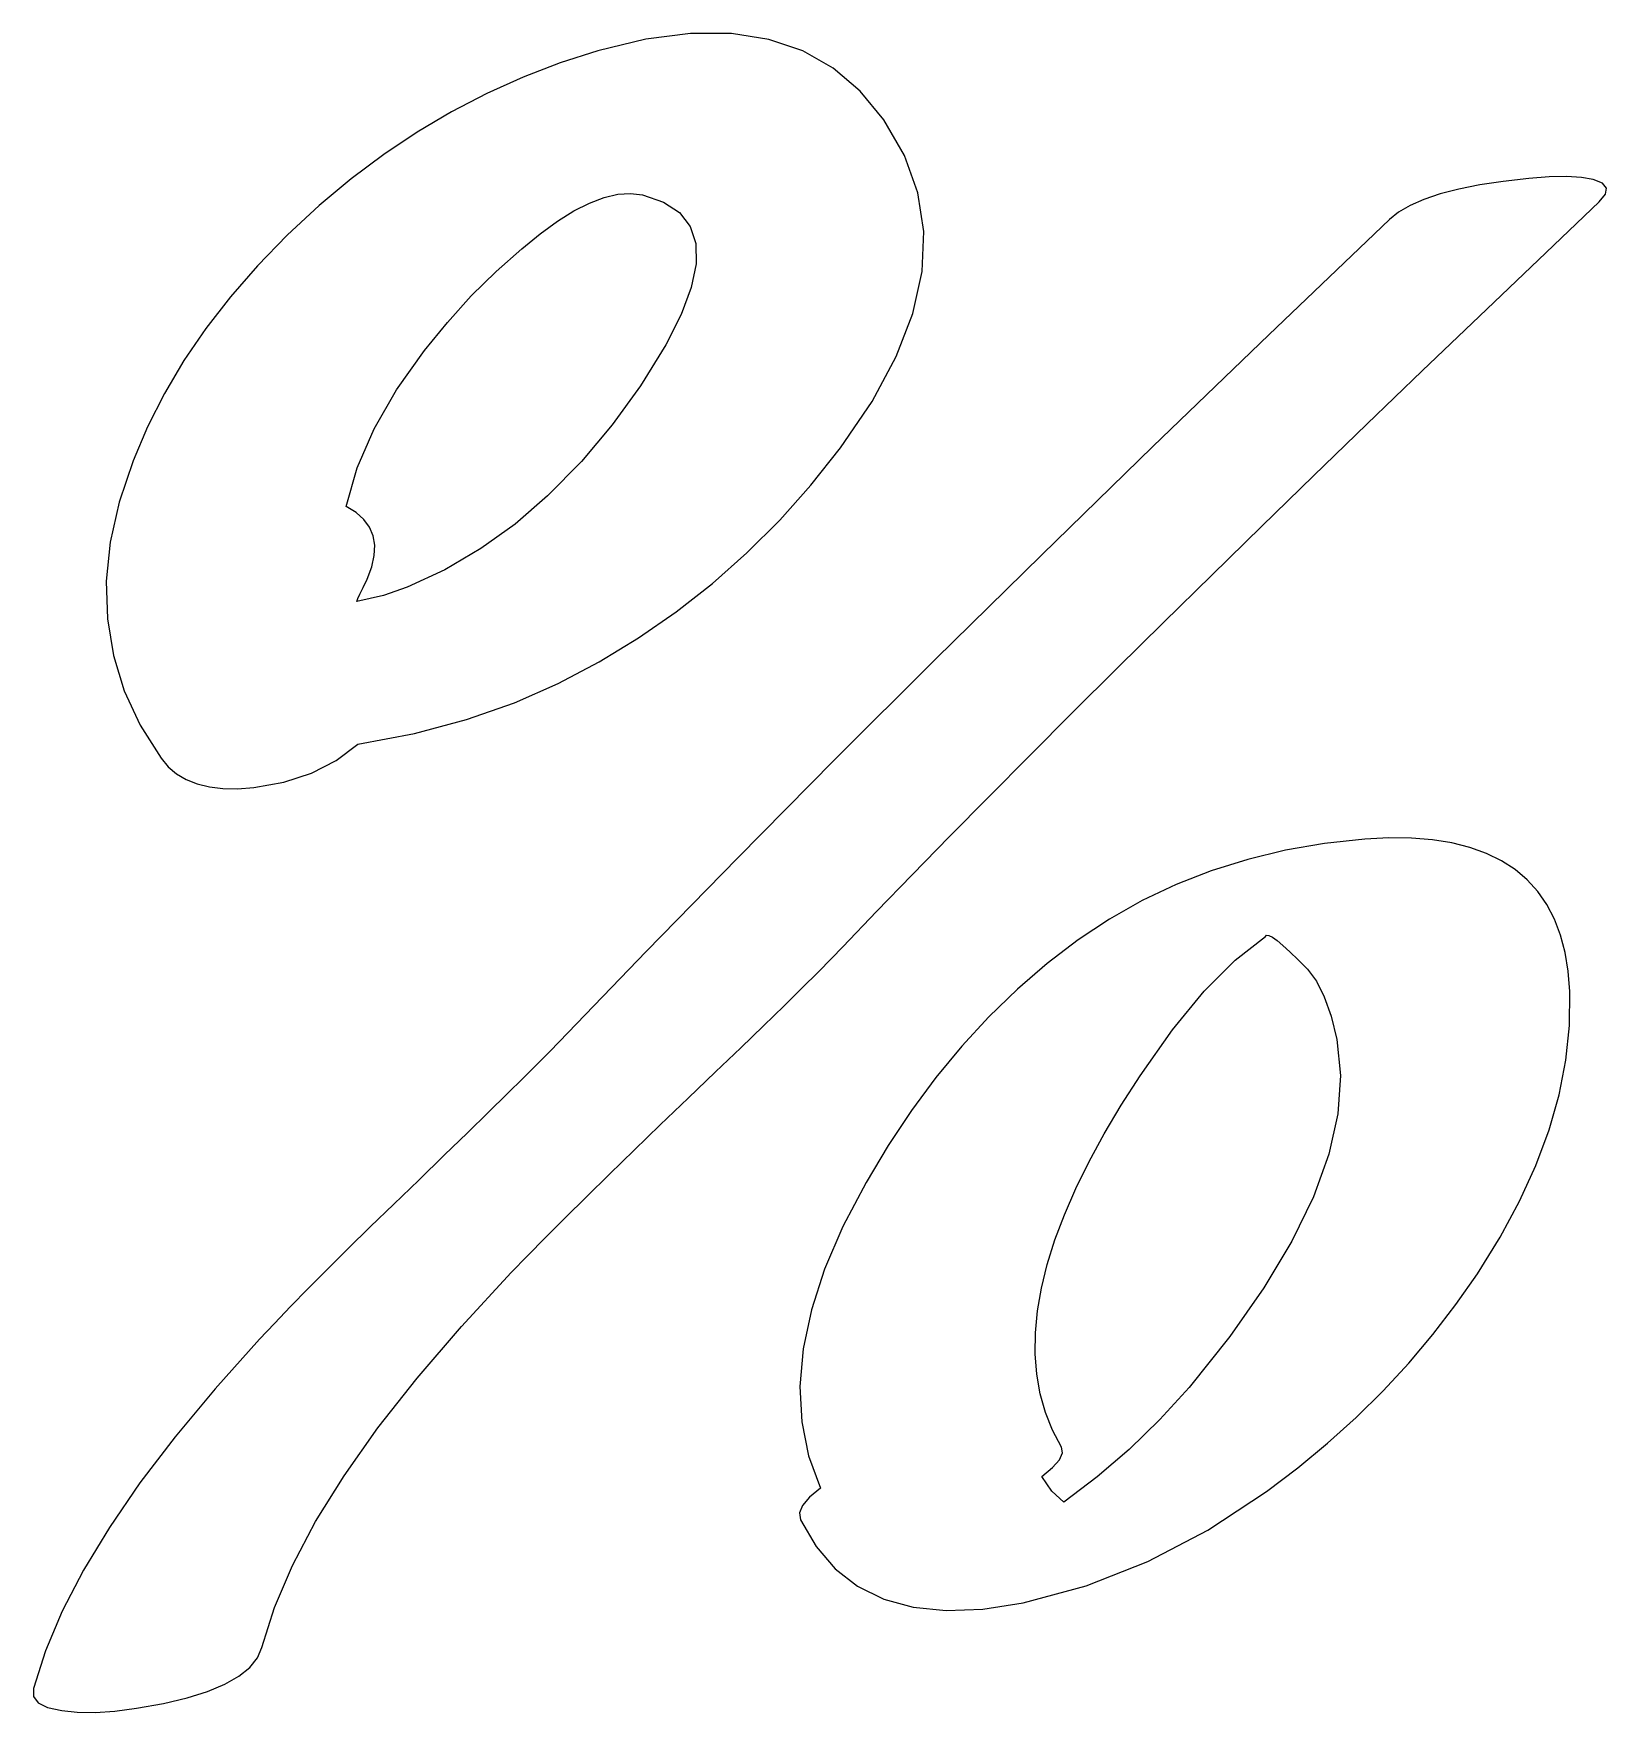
# Model space of a CAD drawing. Extents: x 0 to 18.7, y 0 to 19.9.
import ezdxf

# ---------------------------------------------------------------- set-up
doc = ezdxf.new("R2010")
doc.units = 0
doc.layers.get('0').update_dxf_attribs({"linetype": 'CONTINUOUS'})

msp = doc.modelspace()

# ---------------------------------------------------------------- linework, layer by layer
at = {"color": 0}
for p, q in [((7.8055, 19.9124), (7.27772, 19.8444)), ((8.29161, 19.9122), (7.8055, 19.9124)), ((8.73611, 19.8438), (8.29161, 19.9122)), ((6.70833, 19.7083), (6.25868, 19.5643)), ((7.27772, 19.8444), (6.70833, 19.7083)), ((9.13889, 19.7074), (8.73611, 19.8438)), ((9.5, 19.5026), (9.13889, 19.7074)), ((6.25868, 19.5643), (5.81944, 19.3958)), ((5.81944, 19.3958), (5.39063, 19.2032)), ((9.81944, 19.2299), (9.5, 19.5026)), ((5.39063, 19.2032), (4.97222, 18.9861)), ((10.0972, 18.8889), (9.81944, 19.2299)), ((4.97222, 18.9861), (4.56418, 18.7449)), ((4.56418, 18.7449), (4.16661, 18.4792)), ((10.3444, 18.4667), (10.0972, 18.8889)), ((4.16661, 18.4792), (3.77946, 18.1893)), ((10.5026, 18.0261), (10.3444, 18.4667)), ((3.77946, 18.1893), (3.40278, 17.875)), ((17.1675, 18.1172), (16.9186, 18.0675)), ((17.4447, 18.1594), (17.1675, 18.1172)), ((17.75, 18.1944), (17.4447, 18.1594)), ((17.9904, 18.2144), (17.75, 18.1944)), ((18.1979, 18.2188), (17.9904, 18.2144)), ((18.3724, 18.2075), (18.1979, 18.2188)), ((18.5139, 18.1806), (18.3724, 18.2075)), ((18.6224, 18.1383), (18.5139, 18.1806)), ((18.6701, 18.0803), (18.6224, 18.1383)), ((6.60764, 17.9028), (6.78103, 17.9688)), ((6.78103, 17.9688), (6.94358, 18.0069)), ((6.94358, 18.0069), (7.09526, 18.0174)), ((7.09526, 18.0174), (7.23611, 18)), ((7.23611, 18), (7.48654, 17.9144)), ((10.5718, 17.5674), (10.5026, 18.0261)), ((16.5054, 17.946), (16.3411, 17.8742)), ((16.6979, 18.0104), (16.5054, 17.946)), ((16.9186, 18.0675), (16.6979, 18.0104)), ((17.8631, 17.2311), (18.5833, 17.9167)), ((18.5833, 17.9167), (18.6571, 18.0064)), ((18.6571, 18.0064), (18.6701, 18.0803)), ((3.40278, 17.875), (3.02192, 17.5208)), ((6.22831, 17.6875), (6.42339, 17.809)), ((6.42339, 17.809), (6.60764, 17.9028)), ((7.48654, 17.9144), (7.67535, 17.79)), ((7.67535, 17.79), (7.80251, 17.6262)), ((16.2051, 17.7949), (16.0972, 17.7083)), ((16.3411, 17.8742), (16.2051, 17.7949)), ((3.02192, 17.5208), (2.67101, 17.1597)), ((5.80556, 17.3611), (6.02235, 17.5382)), ((6.02235, 17.5382), (6.22831, 17.6875)), ((7.80251, 17.6262), (7.86806, 17.4236)), ((10.5521, 17.0904), (10.5718, 17.5674)), ((16.0972, 17.7083), (14.6642, 16.3407)), ((5.49908, 17.0929), (5.80556, 17.3611)), ((7.86806, 17.4236), (7.87196, 17.1818)), ((2.67101, 17.1597), (2.35004, 16.7917)), ((7.87196, 17.1818), (7.81424, 16.9011)), ((17.164, 16.5633), (17.8631, 17.2311)), ((5.20481, 16.8021), (5.49908, 17.0929)), ((10.4434, 16.5951), (10.5521, 17.0904)), ((2.35004, 16.7917), (2.05903, 16.4167)), ((4.92269, 16.4887), (5.20481, 16.8021)), ((7.81424, 16.9011), (7.69488, 16.5811)), ((7.69488, 16.5811), (7.51389, 16.2222)), ((10.2457, 16.0817), (10.4434, 16.5951)), ((16.4863, 15.9135), (17.164, 16.5633)), ((2.05903, 16.4167), (1.79796, 16.0347)), ((4.65278, 16.1528), (4.92269, 16.4887)), ((14.6642, 16.3407), (13.289, 15.0157)), ((4.31858, 15.6883), (4.65278, 16.1528)), ((7.51389, 16.2222), (7.21268, 15.7353)), ((1.79796, 16.0347), (1.56685, 15.6458)), ((9.95899, 15.55), (10.2457, 16.0817)), ((7.21268, 15.7353), (6.87847, 15.2743)), ((15.8299, 15.2813), (16.4863, 15.9135)), ((1.56685, 15.6458), (1.36567, 15.25)), ((4.05208, 15.2257), (4.31858, 15.6883)), ((9.58333, 15), (9.95899, 15.55)), ((1.36567, 15.25), (1.19444, 14.8472)), ((3.85325, 14.7647), (4.05208, 15.2257)), ((6.87847, 15.2743), (6.51129, 14.8394)), ((15.1946, 14.6669), (15.8299, 15.2813)), ((9.23329, 14.5585), (9.58333, 15)), ((13.289, 15.0157), (11.9715, 13.7331)), ((1.19444, 14.8472), (1.02951, 14.3576)), ((3.72222, 14.3056), (3.85325, 14.7647)), ((6.51129, 14.8394), (6.11111, 14.4306)), ((8.86372, 14.1433), (9.23329, 14.5585)), ((14.5807, 14.0703), (15.1946, 14.6669)), ((1.02951, 14.3576), (0.923611, 13.882)), ((6.11111, 14.4306), (5.72569, 14.0972)), ((3.83854, 14.2344), (3.72222, 14.3056)), ((3.93056, 14.1528), (3.83854, 14.2344)), ((3.99826, 14.0608), (3.93056, 14.1528)), ((8.47461, 13.7546), (8.86372, 14.1433)), ((4.04167, 13.9583), (3.99826, 14.0608)), ((4.06076, 13.8455), (4.04167, 13.9583)), ((5.72569, 14.0972), (5.31944, 13.8056)), ((13.9881, 13.4915), (14.5807, 14.0703)), ((0.923611, 13.882), (0.876736, 13.4202)), ((4.05556, 13.7223), (4.06076, 13.8455)), ((5.31944, 13.8056), (4.89236, 13.5556)), ((8.06597, 13.3924), (8.47461, 13.7546)), ((3.97222, 13.4444), (4.02604, 13.5886)), ((4.02604, 13.5886), (4.05556, 13.7223)), ((4.89236, 13.5556), (4.44444, 13.3472)), ((11.9715, 13.7331), (10.7117, 12.4931)), ((0.876736, 13.4202), (0.888889, 12.9723)), ((3.88542, 13.2674), (3.92275, 13.3446)), ((3.92275, 13.3446), (3.97222, 13.4444)), ((4.44444, 13.3472), (4.16314, 13.2501)), ((7.63775, 13.0567), (8.06597, 13.3924)), ((13.4166, 12.9306), (13.9881, 13.4915)), ((4.16314, 13.2501), (3.84722, 13.1806)), ((3.84722, 13.1806), (3.86025, 13.2127)), ((3.86025, 13.2127), (3.88542, 13.2674)), ((0.888889, 12.9723), (0.960069, 12.5383)), ((7.19006, 12.7474), (7.63775, 13.0567)), ((6.72282, 12.4647), (7.19006, 12.7474)), ((12.8665, 12.3874), (13.4166, 12.9306)), ((0.960069, 12.5383), (1.09028, 12.1181)), ((6.23611, 12.2083), (6.72282, 12.4647)), ((10.7117, 12.4931), (9.50971, 11.2956)), ((12.3376, 11.862), (12.8665, 12.3874)), ((5.71789, 11.9758), (6.23611, 12.2083)), ((1.09028, 12.1181), (1.27951, 11.7119)), ((5.14931, 11.7778), (5.71789, 11.9758)), ((4.53039, 11.6146), (5.14931, 11.7778)), ((11.83, 11.3544), (12.3376, 11.862)), ((1.27951, 11.7119), (1.52778, 11.3194)), ((3.86111, 11.4861), (4.53039, 11.6146)), ((3.60157, 11.2925), (3.86111, 11.4861)), ((11.3437, 10.8646), (11.83, 11.3544)), ((1.52778, 11.3194), (1.61176, 11.2198)), ((1.61176, 11.2198), (1.71094, 11.1363)), ((3.30903, 11.1424), (3.60157, 11.2925)), ((9.50971, 11.2956), (8.3654, 10.1406)), ((1.71094, 11.1363), (1.82531, 11.0688)), ((1.82531, 11.0688), (1.95486, 11.0174)), ((1.95486, 11.0174), (2.09961, 10.982)), ((2.09961, 10.982), (2.25956, 10.9627)), ((2.25956, 10.9627), (2.43468, 10.9594)), ((2.43468, 10.9594), (2.625, 10.9722)), ((2.625, 10.9722), (2.98351, 11.0356)), ((2.98351, 11.0356), (3.30903, 11.1424)), ((10.8786, 10.3926), (11.3437, 10.8646)), ((10.4348, 9.93837), (10.8786, 10.3926)), ((15.8056, 10.3611), (15.3271, 10.3091)), ((16.0901, 10.3753), (15.8056, 10.3611)), ((16.3569, 10.3724), (16.0901, 10.3753)), ((16.6061, 10.3527), (16.3569, 10.3724)), ((16.8376, 10.316), (16.6061, 10.3527)), ((14.8637, 10.2292), (14.4156, 10.1216)), ((15.3271, 10.3091), (14.8637, 10.2292)), ((17.0515, 10.2624), (16.8376, 10.316)), ((17.2476, 10.1919), (17.0515, 10.2624)), ((17.4261, 10.1044), (17.2476, 10.1919)), ((8.3654, 10.1406), (7.27881, 9.02821)), ((13.9826, 9.98617), (13.5649, 9.82297)), ((14.4156, 10.1216), (13.9826, 9.98617)), ((17.5868, 10), (17.4261, 10.1044)), ((17.7299, 9.87869), (17.5868, 10)), ((10.0123, 9.50196), (10.4348, 9.93837)), ((13.5649, 9.82297), (13.1623, 9.632)), ((17.8553, 9.74046), (17.7299, 9.87869)), ((13.1623, 9.632), (12.775, 9.41325)), ((17.9629, 9.58529), (17.8553, 9.74046)), ((18.0529, 9.41319), (17.9629, 9.58529)), ((9.61111, 9.08333), (10.0123, 9.50196)), ((12.775, 9.41325), (12.4028, 9.16667)), ((18.1253, 9.22418), (18.0529, 9.41319)), ((12.4028, 9.16667), (12.0354, 8.88476)), ((14.2664, 8.928), (14.625, 9.20833)), ((14.625, 9.20833), (14.6389, 9.22353)), ((14.6389, 9.22353), (14.6667, 9.22049)), ((14.6667, 9.22049), (14.7083, 9.19917)), ((14.7083, 9.19917), (14.7639, 9.15967)), ((14.7639, 9.15967), (14.8333, 9.10194)), ((18.1799, 9.01824), (18.1253, 9.22418)), ((7.27881, 9.02821), (6.25, 7.95833)), ((9.47911, 8.94596), (9.61111, 9.08333)), ((14.8333, 9.10194), (14.9167, 9.02604)), ((14.9167, 9.02604), (15.0139, 8.93186)), ((18.2168, 8.79536), (18.1799, 9.01824)), ((9.13189, 8.597), (9.31939, 8.78386)), ((9.31939, 8.78386), (9.47911, 8.94596)), ((12.0354, 8.88476), (11.6832, 8.58074)), ((13.8993, 8.55908), (14.2664, 8.928)), ((15.0139, 8.93186), (15.125, 8.81944)), ((15.125, 8.81944), (15.23, 8.67888)), ((18.2361, 8.55556), (18.2168, 8.79536)), ((8.91661, 8.38542), (9.13189, 8.597)), ((11.6832, 8.58074), (11.3461, 8.25456)), ((15.23, 8.67888), (15.3229, 8.49311)), ((8.67356, 8.14908), (8.91661, 8.38542)), ((13.5234, 8.10161), (13.8993, 8.55908)), ((15.3229, 8.49311), (15.4036, 8.26221)), ((18.2311, 8.15087), (18.2361, 8.55556)), ((11.3461, 8.25456), (11.0243, 7.90625)), ((15.4036, 8.26221), (15.4722, 7.98611)), ((8.40272, 7.88803), (8.67356, 8.14908)), ((13.1389, 7.55556), (13.5234, 8.10161)), ((15.4722, 7.98611), (15.5147, 7.55707)), ((18.1885, 7.74224), (18.2311, 8.15087)), ((6.13585, 7.84164), (5.99479, 7.69971)), ((6.25, 7.95833), (6.13585, 7.84164)), ((8.10411, 7.60221), (8.40272, 7.88803)), ((11.0243, 7.90625), (10.7177, 7.53581)), ((5.99479, 7.69971), (5.82682, 7.53261)), ((7.77778, 7.29167), (8.10411, 7.60221)), ((18.1079, 7.32969), (18.1885, 7.74224)), ((5.82682, 7.53261), (5.63194, 7.34033)), ((10.7177, 7.53581), (10.4262, 7.14324)), ((12.9155, 7.20632), (13.1389, 7.55556)), ((15.5147, 7.55707), (15.4826, 7.10331)), ((5.63194, 7.34033), (5.41015, 7.12289)), ((7.44726, 6.97374), (7.77778, 7.29167)), ((12.7142, 6.86697), (12.9155, 7.20632)), ((17.9896, 6.91319), (18.1079, 7.32969)), ((5.41015, 7.12289), (5.16146, 6.88026)), ((7.13629, 6.67275), (7.44726, 6.97374)), ((10.4262, 7.14324), (10.15, 6.72851)), ((15.4826, 7.10331), (15.3758, 6.62478)), ((5.16146, 6.88026), (4.88585, 6.61247)), ((12.5349, 6.53749), (12.7142, 6.86697)), ((17.8336, 6.49283), (17.9896, 6.91319)), ((4.88585, 6.61247), (4.58333, 6.31944)), ((6.84483, 6.38867), (7.13629, 6.67275)), ((10.15, 6.72851), (9.88889, 6.29167)), ((15.3758, 6.62478), (15.1944, 6.12153)), ((6.57292, 6.12153), (6.84483, 6.38867)), ((12.3776, 6.21789), (12.5349, 6.53749)), ((17.6399, 6.06858), (17.8336, 6.49283)), ((4.58333, 6.31944), (4.2864, 6.03478)), ((9.88889, 6.29167), (9.61301, 5.76714)), ((12.2423, 5.90815), (12.3776, 6.21789)), ((4.2864, 6.03478), (4.00689, 5.76394)), ((6.32053, 5.87136), (6.57292, 6.12153)), ((15.1944, 6.12153), (14.9383, 5.59353)), ((17.4082, 5.6404), (17.6399, 6.06858)), ((6.08768, 5.63807), (6.32053, 5.87136)), ((12.1291, 5.60829), (12.2423, 5.90815)), ((4.00689, 5.76394), (3.74474, 5.507)), ((5.87435, 5.42171), (6.08768, 5.63807)), ((9.61301, 5.76714), (9.39665, 5.26303)), ((12.0379, 5.31831), (12.1291, 5.60829)), ((14.9383, 5.59353), (14.6076, 5.04081)), ((17.1389, 5.20833), (17.4082, 5.6404)), ((3.74474, 5.507), (3.49994, 5.26394)), ((5.68056, 5.22222), (5.87435, 5.42171)), ((3.49994, 5.26394), (3.27251, 5.03478)), ((5.0905, 4.58464), (5.68056, 5.22222)), ((9.39665, 5.26303), (9.23975, 4.77929)), ((11.9688, 5.03819), (12.0379, 5.31831)), ((16.8842, 4.84293), (17.1389, 5.20833)), ((3.27251, 5.03478), (3.06244, 4.8195)), ((11.9216, 4.76796), (11.9688, 5.03819)), ((14.6076, 5.04081), (14.2022, 4.46332)), ((3.06244, 4.8195), (2.86974, 4.61811)), ((9.23975, 4.77929), (9.14231, 4.31597)), ((16.6129, 4.48964), (16.8842, 4.84293)), ((2.86974, 4.61811), (2.69444, 4.43056)), ((4.56337, 3.97049), (5.0905, 4.58464)), ((11.8965, 4.5076), (11.9216, 4.76796)), ((2.69444, 4.43056), (2.16639, 3.84332)), ((11.8934, 4.25711), (11.8965, 4.5076)), ((14.2022, 4.46332), (13.7222, 3.86111)), ((16.3251, 4.14849), (16.6129, 4.48964)), ((9.14231, 4.31597), (9.10433, 3.87304)), ((11.9123, 4.0165), (11.8934, 4.25711)), ((11.9533, 3.78575), (11.9123, 4.0165)), ((16.0208, 3.8195), (16.3251, 4.14849)), ((2.16639, 3.84332), (1.69353, 3.27604)), ((4.09918, 3.37978), (4.56337, 3.97049)), ((9.10433, 3.87304), (9.12582, 3.45053)), ((12.0163, 3.56489), (11.9533, 3.78575)), ((13.7222, 3.86111), (13.3741, 3.47917)), ((15.7001, 3.50265), (16.0208, 3.8195)), ((9.12582, 3.45053), (9.20676, 3.04839)), ((12.1013, 3.35389), (12.0163, 3.56489)), ((13.3741, 3.47917), (13.0104, 3.125)), ((15.3629, 3.19797), (15.7001, 3.50265)), ((1.69353, 3.27604), (1.27577, 2.72874)), ((3.69792, 2.8125), (4.09918, 3.37978)), ((12.2083, 3.15278), (12.1013, 3.35389)), ((15.0092, 2.90543), (15.3629, 3.19797)), ((9.20676, 3.04839), (9.34722, 2.66667)), ((12.1016, 2.91064), (12.184, 3.00353)), ((12.184, 3.00353), (12.2196, 3.08425)), ((12.2196, 3.08425), (12.2083, 3.15278)), ((13.0104, 3.125), (12.6311, 2.79861)), ((3.3596, 2.26872), (3.69792, 2.8125)), ((11.9722, 2.80556), (12.1016, 2.91064)), ((12.0936, 2.63194), (11.9722, 2.80556)), ((12.6311, 2.79861), (12.2361, 2.5)), ((14.6389, 2.625), (15.0092, 2.90543)), ((1.27577, 2.72874), (0.91314, 2.20139)), ((9.34722, 2.66667), (9.21783, 2.5599)), ((12.2361, 2.5), (12.0936, 2.63194)), ((13.9428, 2.16754), (14.6389, 2.625)), ((9.13542, 2.46181), (9.09983, 2.3724)), ((9.21783, 2.5599), (9.13542, 2.46181)), ((0.91314, 2.20139), (0.605632, 1.69401)), ((3.08421, 1.74832), (3.3596, 2.26872)), ((9.09983, 2.3724), (9.11111, 2.29167)), ((9.11111, 2.29167), (9.29508, 1.97244)), ((13.2292, 1.79514), (13.9428, 2.16754)), ((9.29508, 1.97244), (9.52078, 1.70921)), ((12.4983, 1.50782), (13.2292, 1.79514)), ((0.605632, 1.69401), (0.353244, 1.2066)), ((2.87175, 1.25136), (3.08421, 1.74832)), ((9.52078, 1.70921), (9.78814, 1.50196)), ((9.78814, 1.50196), (10.0972, 1.35069)), ((11.75, 1.30556), (12.4983, 1.50782)), ((0.353244, 1.2066), (0.155979, 0.73915)), ((2.72222, 0.777778), (2.87175, 1.25136)), ((10.0972, 1.35069), (10.4479, 1.25548)), ((10.4479, 1.25548), (10.8403, 1.2162)), ((10.8403, 1.2162), (11.2743, 1.23291)), ((11.2743, 1.23291), (11.75, 1.30556)), ((0.155979, 0.73915), (0.013889, 0.291667)), ((2.57721, 0.539931), (2.66857, 0.654081)), ((2.66857, 0.654081), (2.72222, 0.777778)), ((2.28125, 0.340278), (2.44808, 0.435331)), ((2.44808, 0.435331), (2.57721, 0.539931)), ((0.013889, 0.291667), (0.013835, 0.197103)), ((1.83421, 0.178819), (2.07661, 0.254775)), ((2.07661, 0.254775), (2.28125, 0.340278)), ((0.013835, 0.197103), (0.06939, 0.121582)), ((0.06939, 0.121582), (0.180501, 0.065158)), ((0.180501, 0.065158), (0.347222, 0.027778)), ((0.347222, 0.027778), (0.532986, 0.008681)), ((0.532986, 0.008681), (0.743056, 0.006944)), ((0.743056, 0.006944), (0.977431, 0.022569)), ((0.977431, 0.022569), (1.23611, 0.055556)), ((1.23611, 0.055556), (1.55404, 0.112413)), ((1.55404, 0.112413), (1.83421, 0.178819))]:
    msp.add_line(p, q, dxfattribs=at)

doc.saveas('drawing.dxf')
